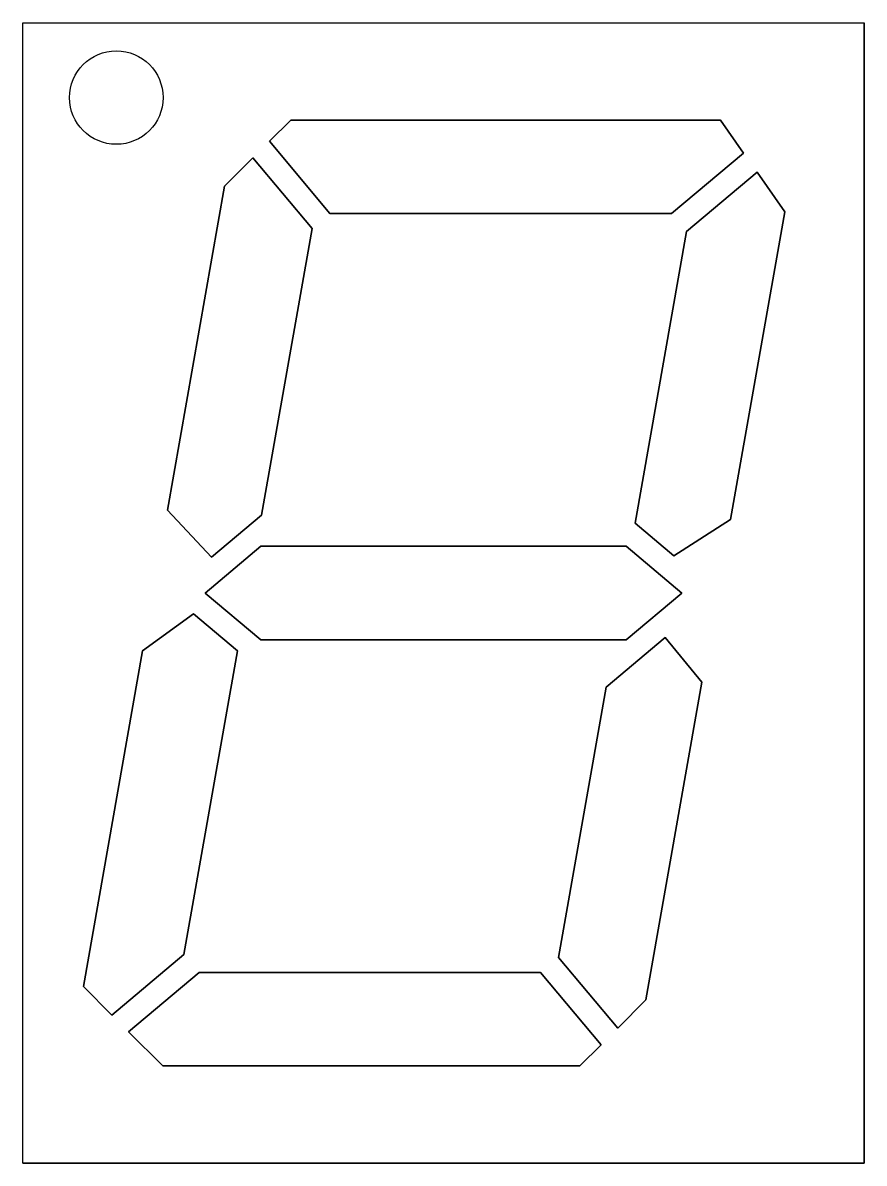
# Model space of a CAD drawing. Header units: millimetres. Extents: x -45 to 45, y -61 to 61.
import ezdxf

# ---------------------------------------------------------------- set-up
doc = ezdxf.new("R2010")
doc.units = ezdxf.units.MM
doc.layers.get('0').update_dxf_attribs({"linetype": 'CONTINUOUS'})

msp = doc.modelspace()

# ---------------------------------------------------------------- linework, layer by layer
for p, q in [((45, -61), (45, 61)), ((-45, -61), (45, -61))]:
    msp.add_line(p, q)
for points in [[(45, 61), (45, -61), (-45, -61), (-45, 61)], [(32.1, 47.07), (24.39, 40.6), (-12.15, 40.6), (-18.62, 48.32), (-16.34, 50.6), (29.63, 50.6)], [(32.1, 47.07), (29.63, 50.6), (-16.34, 50.6), (-18.62, 48.32), (-12.15, 40.6), (24.39, 40.6)], [(-20.4, 46.55), (-14.06, 38.99), (-19.47, 8.32), (-24.8, 3.85), (-29.53, 8.85), (-23.42, 43.53)], [(-20.4, 46.55), (-23.42, 43.53), (-29.53, 8.85), (-24.8, 3.85), (-19.47, 8.32), (-14.06, 38.99)], [(36.52, 40.77), (30.71, 7.85), (24.64, 3.98), (20.49, 7.47), (25.99, 38.68), (33.54, 45.02)], [(30.71, 7.85), (36.52, 40.77), (33.54, 45.02), (25.99, 38.68), (20.49, 7.47), (24.64, 3.98)], [(-25.5, 0), (-19.54, 5), (19.54, 5), (25.5, 0), (19.54, -5), (-19.54, -5)], [(-25.5, 0), (-19.54, -5), (19.54, -5), (25.5, 0), (19.54, 5), (-19.54, 5)], [(-35.47, -45.16), (-38.52, -42.11), (-32.18, -6.2), (-26.73, -2.24), (-22.03, -6.18), (-27.76, -38.68)], [(-38.52, -42.11), (-35.47, -45.16), (-27.76, -38.68), (-22.03, -6.18), (-26.73, -2.24), (-32.18, -6.2)], [(21.65, -43.53), (18.64, -46.55), (12.3, -38.99), (17.4, -10.06), (23.71, -4.77), (27.65, -9.53)], [(18.64, -46.55), (21.65, -43.53), (27.65, -9.53), (23.71, -4.77), (17.4, -10.06), (12.3, -38.99)], [(16.86, -48.32), (14.58, -50.6), (-30.03, -50.6), (-33.7, -46.93), (-26.15, -40.6), (10.38, -40.6)], [(14.58, -50.6), (16.86, -48.32), (10.38, -40.6), (-26.15, -40.6), (-33.7, -46.93), (-30.03, -50.6)]]:
    msp.add_lwpolyline(points, close=True)
msp.add_circle((-35, 53), 5)

doc.saveas('drawing.dxf')
